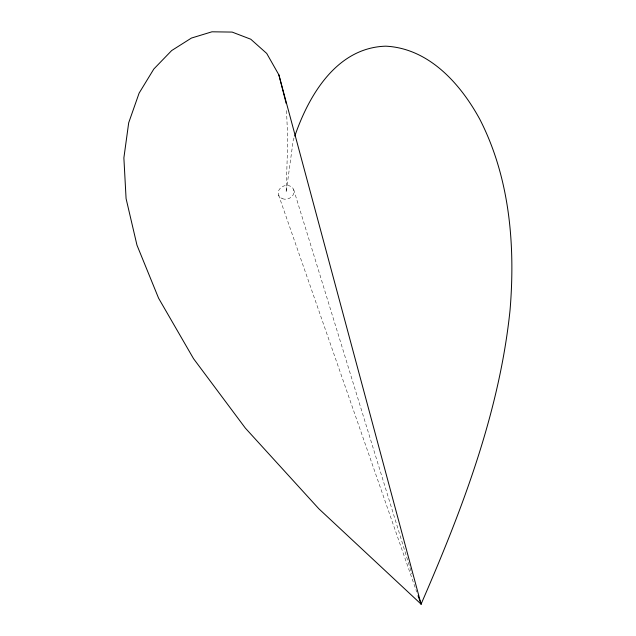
<?xml version="1.0" encoding="UTF-8"?>
<svg xmlns="http://www.w3.org/2000/svg" width="636" height="636" viewBox="0 0 636 636"><rect width="100%" height="100%" fill="white"/><g stroke="black" fill="none" stroke-linecap="round" stroke-linejoin="round"><path stroke-width="0.48" stroke-dasharray="3.18 2.39" d="M294.039 137.948L293.291 139.769L286.152 192.358L287.766 139.387L286.462 109.384M278.592 195.045L416.715 591.997M293.713 189.671L411.802 573.712M282.44 198.726A8.03 6.773 -17.9 0 0 294.055 191.404A8.03 6.773 -17.9 0 0 281.947 186.873A8.03 6.773 -17.9 0 0 282.44 198.726"/><path stroke-width="0.95" d="M294.786 136.128C308.921 94.939 336.921 47.597 385.782 46.174C428.926 48.32 460.512 83.817 479.846 119.345C509.834 177.857 515.43 245.393 510.056 310.026C499.427 412.78 461.959 510.104 421.072 604.136L318.827 508.76L245.353 428.115L193.559 358.696L158.595 298.212L136.971 245.162L126.079 198.583L123.877 157.895L128.695 122.78L139.109 93.134L153.833 69.006L171.656 50.57L191.42 38.065L211.963 31.8L232.132 32.086L250.767 39.217L266.723 53.44L278.886 74.881L421.072 604.136M421.135 604.057L418.019 595.757M278.886 74.881L286.216 103.581"/></g></svg>
